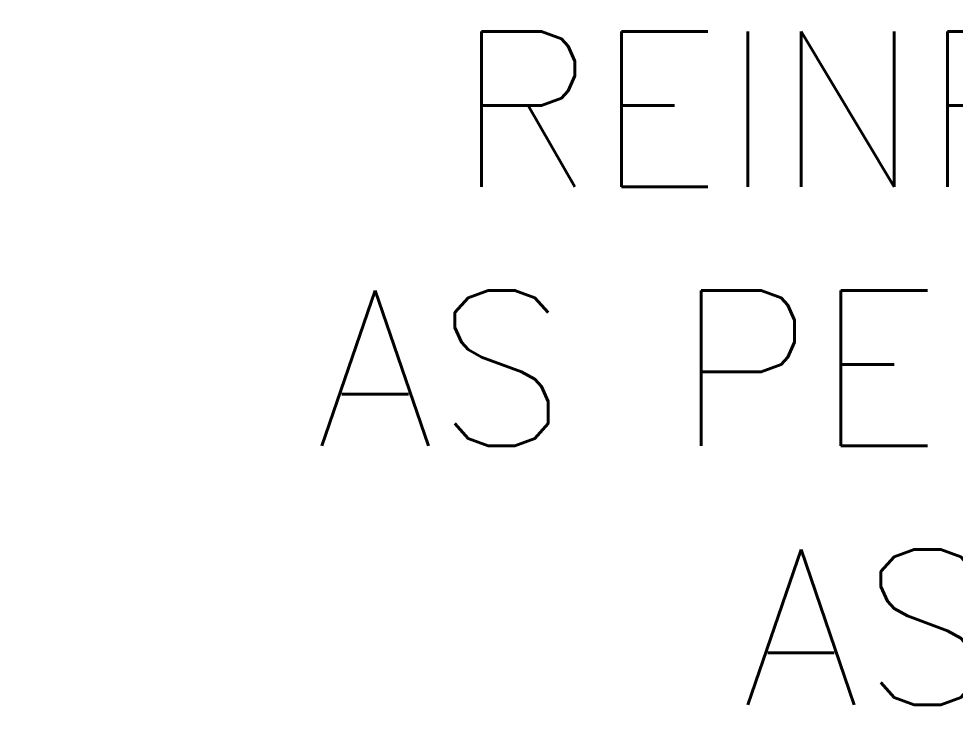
# Model space of a CAD drawing. Header units: inches. Extents: x 175.4 to 228.3, y 137.9 to 224.1.
# Drawn here: x 218.141 to 222.665, y 159.551 to 162.991 of the extents above; entities that cross this region are included whole.
import ezdxf

# ---------------------------------------------------------------- set-up
doc = ezdxf.new("R2010")
doc.units = ezdxf.units.IN
doc.header["$LTSCALE"] = 0.5
doc.header["$MEASUREMENT"] = 0
doc.layers.add('HATCH', color=12, linetype='Continuous')
doc.layers.add('TEXT', color=4, linetype='Continuous')
doc.styles.add('ROMANS', font='romans.shx', dxfattribs={"height": 0.75})

msp = doc.modelspace()

# ---------------------------------------------------------------- hatches: boundary and pattern name
at = {"layer": 'HATCH'}
h = msp.add_hatch(dxfattribs=at)
h.set_pattern_fill('GRAVEL', color=256, scale=3, style=0)
h.set_pattern_definition([(228.0128, (214.2565, 162.55051), (-23.9999947, -27.000004), [0.40361, -39.95726]), (184.9697, (213.98651, 162.25051), (36.00000315, 2.9999739), [0.6926, -68.56777]), (132.5104, (213.2965, 162.19051), (29.9999722, -33.000026), [0.48836, -48.3481]), (267.2737, (212.1265, 161.44051), (2.99998805, 60.0000009), [0.63071, -62.44067]), (292.8337, (212.0965, 160.81051), (-15.0000297, 35.9999892), [0.61847, -61.22812]), (357.2737, (212.3365, 160.24051), (-60.0000009, 2.99998805), [0.63071, -62.44067]), (37.6942, (212.96651, 160.21051), (-39.00002204, -29.9999712), [0.83409, -82.57455]), (72.2553, (213.62651, 160.72051), (21.0000323, 65.9999887), [0.78746, -77.95896]), (121.4296, (213.8665, 161.47051), (-24.0000247, 38.9999851), [0.63285, -62.65222]), (175.2364, (213.5365, 162.01051), (33.0000028, -2.9999746), [0.7225, -35.40229]), (222.3974, (212.81651, 162.07051), (-36.00002205, -32.99997625), [0.934344, -92.500125]), (138.8141, (215.0965, 161.41051), (-21.000009, 17.999992), [0.3189, -31.57153]), (171.4692, (214.8565, 161.62051), (38.9999949, -6.0000237), [0.60671, -60.06453]), (225, (214.2565, 161.7105), (-3e-16, -3), [0.42426, -3.81838]), (203.1986, (214.0465, 162.0705), (14.999999, 6.000004), [0.22847, -22.61885]), (291.8014, (213.8365, 161.9805), (-3, 9.000001), [0.3231, -15.83239]), (30.9638, (213.9565, 161.6805), (8.999994, 6.000007), [0.52479, -16.96807]), (161.565, (214.4065, 161.9505), (6, -2.999995), [0.37947, -9.10736]), (16.3895, (212.0965, 161.98051), (30.0000066, 8.9999781), [0.5316, -52.62853]), (70.3462, (212.6065, 162.13051), (-11.9999857, -33.0000064), [0.44598, -44.15222]), (293.1986, (214.4065, 162.5505), (-6.000004, 14.999999), [0.45694, -22.39037]), (343.6105, (214.5865, 162.13051), (-30.0000066, 8.9999781), [0.5316, -52.62853]), (339.444, (212.0965, 160.1205), (-15.0000055, 5.999988), [0.51264, -25.11937]), (294.7751, (212.5765, 159.94051), (-14.9999766, 33.0000103), [0.42953, -42.52393]), (66.8014, (214.4365, 159.5505), (6.000004, 14.999999), [0.45694, -22.39037]), (17.354, (214.6165, 159.97051), (-39.000006, -11.9999835), [0.50289, -49.78627]), (69.444, (212.9665, 159.5505), (-5.999988, -15.0000055), [0.25632, -25.3757]), (101.31, (214.2565, 159.5505), (-2.999993, 12.000002), [0.15297, -15.14409]), (165.9638, (214.2265, 159.7005), (9.000002, -2.999994), [0.61847, -11.75085]), (186.009, (213.6265, 159.85051), (29.9999993, 2.999998), [0.57315, -56.74177]), (303.69, (213.9565, 161.4105), (-3.000004, 6), [0.43267, -10.384]), (353.1572, (214.19651, 161.05051), (50.9999981, -6.000024), [0.75538, -74.78269]), (60.9454, (214.9465, 160.9605), (-12, -21.000001), [0.30887, -30.57802]), (90, (215.0965, 161.2305), (-3, 3), [0.18, -2.82]), (120.2564, (213.5665, 159.94051), (11.9999847, -21.0000074), [0.41677, -41.26056]), (48.0128, (213.3565, 160.30051), (23.9999947, 27.000004), [0.80722, -39.55366]), (0, (213.8965, 160.9005), (3, 3), [0.78, -2.22]), (325.3048, (214.6765, 160.90051), (-29.9999828, 21.0000258), [0.47434, -46.95982]), (254.0546, (215.0665, 160.6305), (-3, -12), [0.4368, -21.40352]), (207.646, (214.94651, 160.21051), (-56.9999874, -30.00002314), [0.711195, -70.40842]), (175.4261, (214.31651, 159.88051), (-39.0000017, 2.9999844), [0.7524, -74.48722])])
edge = h.paths.add_edge_path()
edge.add_line((212.0965, 181.295), (212.0965, 167.2956))
edge.add_line((212.0965, 167.2956), (212.0965, 159.5505))
edge.add_line((212.0965, 159.5505), (212.7706, 159.5505))
edge.add_spline(control_points=[(212.7706, 159.5505), (212.8789, 160.1959), (213.6401, 164.8009), (214.2488, 171.7239), (217.8348, 178.6226), (220.7232, 180.123), (221.5181, 180.5359)], knot_values=[0, 0, 0, 0, 1.962014, 13.999792, 21.004381, 23.66399, 23.66399, 23.66399, 23.66399], degree=3, periodic=0)
edge.add_line((221.5181, 180.5359), (221.5181, 181.2956))
edge.add_line((221.5181, 181.2956), (212.0965, 181.295))

# ---------------------------------------------------------------- texts
at = {"layer": 'TEXT', "insert": (228.3487, 164.1793), "char_height": 0.75, "width": 9.760941, "attachment_point": 3, "style": 'ROMANS'}
msp.add_mtext('HORIZ/VERT REINFORCEMENT AS PER CODE OR AS SPECIFIED', dxfattribs=at)

doc.saveas('drawing.dxf')
